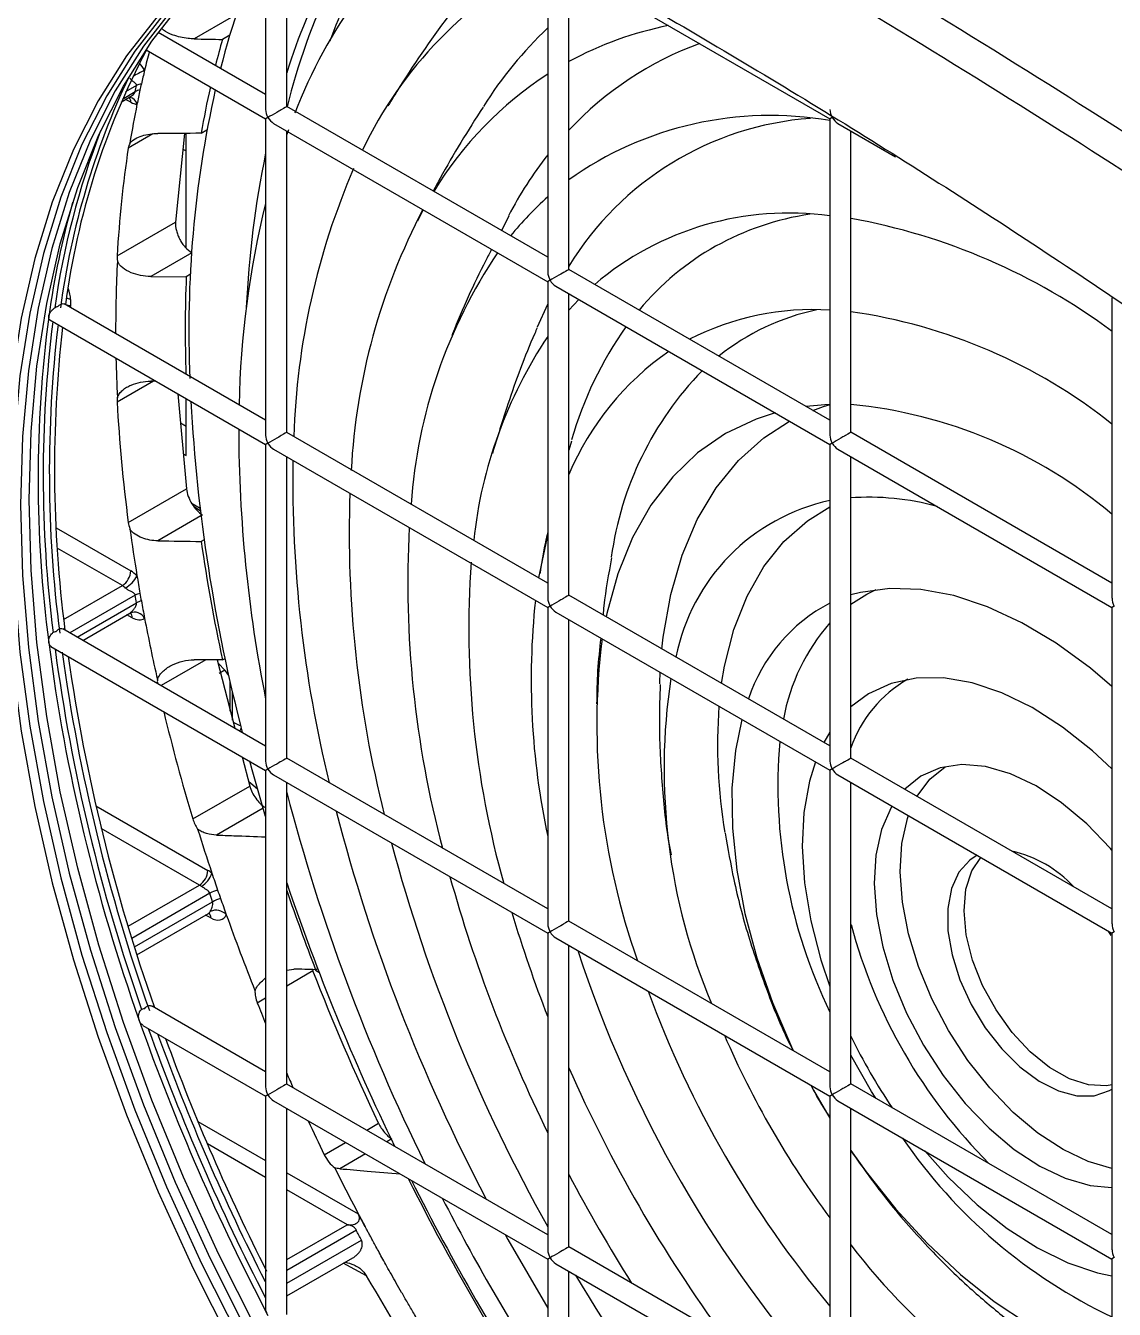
# Model space of a CAD drawing. Extents: x 14.8 to 109.8, y 1.6 to 86.6.
# Drawn here: x 70.799 to 73.528, y 66.668 to 69.885 of the extents above; entities that cross this region are included whole.
import ezdxf

# ---------------------------------------------------------------- set-up
doc = ezdxf.new("R2010")
doc.units = 0
doc.header["$MEASUREMENT"] = 0
doc.layers.add('OBJECT', color=7, linetype='CONTINUOUS')

msp = doc.modelspace()

# ---------------------------------------------------------------- linework, layer by layer
at = {"layer": 'OBJECT'}
for p, q in [((71.4537, 69.6826), (71.4537, 70.1685)), ((71.4008, 70.134), (71.4008, 69.6751)), ((72.1079, 70.0604), (72.1079, 69.2669)), ((72.1279, 70.0488), (72.815, 69.6522)), ((72.1608, 69.2744), (72.1608, 70.0298)), ((71.3143, 69.9059), (71.2215, 69.8523)), ((71.4008, 69.7131), (71.1316, 69.8685)), ((71.3109, 69.8615), (71.2925, 69.8509)), ((71.101, 69.8251), (71.4008, 69.652)), ((71.0418, 69.7014), (71.074, 69.7201)), ((71.0773, 69.7354), (71.0498, 69.7196)), ((71.0386, 69.6941), (71.0606, 69.7068)), ((71.0629, 69.6934), (71.0496, 69.7005)), ((71.0609, 69.7073), (71.0586, 69.7058)), ((72.1079, 69.3049), (71.4537, 69.6826)), ((71.2391, 69.6157), (71.2537, 69.6241)), ((71.4008, 69.652), (71.4008, 68.8586)), ((71.4208, 69.6405), (72.1079, 69.2438)), ((71.458, 69.6243), (71.4537, 69.6125)), ((71.4537, 68.866), (71.4537, 69.6215)), ((72.815, 69.6522), (72.815, 68.8587)), ((72.835, 69.6406), (72.9798, 69.557)), ((72.8679, 68.8662), (72.8679, 69.6216)), ((71.1184, 69.6145), (71.0566, 69.5788)), ((71.1974, 69.6155), (71.1747, 69.3927)), ((71.2014, 69.3286), (71.2014, 69.6155)), ((71.1934, 69.5763), (71.2014, 69.5719)), ((71.795, 69.4219), (71.7811, 69.3958)), ((72.0106, 69.4083), (71.9917, 69.372)), ((71.0286, 69.3083), (71.1747, 69.3927)), ((71.2155, 69.3162), (71.1129, 69.2569)), ((72.815, 68.8967), (72.1608, 69.2744)), ((71.1129, 69.2569), (71.2018, 69.256)), ((71.2127, 69.2623), (71.2018, 69.256)), ((72.1079, 69.2438), (72.1079, 68.4504)), ((72.1279, 69.2323), (72.815, 68.8356)), ((72.1608, 68.4578), (72.1608, 69.2133)), ((73.5221, 69.2037), (73.5221, 68.4505)), ((71.4008, 68.8966), (70.8958, 69.1881)), ((70.9117, 69.1989), (70.9117, 69.1817)), ((72.0821, 69.1303), (72.1079, 69.1875)), ((72.1854, 69.1991), (72.1608, 69.1727)), ((70.8598, 69.1478), (71.4008, 68.8355)), ((71.1199, 68.9947), (71.0286, 68.942)), ((71.1805, 68.9626), (71.2022, 68.7244)), ((71.2014, 68.808), (71.2014, 68.9506)), ((71.1871, 68.8898), (71.2014, 68.8815)), ((72.1079, 68.4884), (71.4537, 68.866)), ((73.5221, 68.4885), (72.8679, 68.8662)), ((71.4008, 68.8355), (71.4008, 68.042)), ((71.4208, 68.8239), (72.1079, 68.4273)), ((72.1677, 68.8443), (72.1608, 68.8214)), ((72.815, 68.8356), (72.815, 68.0422)), ((72.835, 68.8241), (73.5221, 68.4274)), ((71.1942, 68.8122), (71.2014, 68.808)), ((71.4537, 68.0495), (71.4537, 68.8049)), ((72.8679, 68.0496), (72.8679, 68.8051)), ((71.0566, 68.6403), (71.2022, 68.7244)), ((71.2387, 68.6567), (71.1306, 68.5943)), ((71.2364, 68.6749), (71.2163, 68.6874)), ((71.2371, 68.6691), (71.2221, 68.6784)), ((70.8755, 68.6269), (71.0629, 68.5187)), ((71.2466, 68.5969), (71.2391, 68.5926)), ((71.0417, 68.482), (70.8784, 68.5762)), ((70.8944, 68.397), (71.0417, 68.482)), ((71.074, 68.4579), (70.9101, 68.3633)), ((70.9284, 68.3527), (71.0773, 68.4387)), ((72.815, 68.0802), (72.1608, 68.4578)), ((70.9424, 68.3447), (71.0602, 68.4127)), ((71.0663, 68.4014), (71.053, 68.4085)), ((72.1079, 68.4273), (72.1079, 67.6338)), ((72.1279, 68.4157), (72.815, 68.0191)), ((73.5221, 68.4274), (73.5221, 67.634)), ((71.4008, 68.08), (70.8927, 68.3733)), ((72.1608, 67.6413), (72.1608, 68.3967)), ((70.8628, 68.3295), (71.4008, 68.0189)), ((71.2506, 68.2958), (71.1388, 68.2313)), ((71.279, 68.2958), (71.3232, 68.1248)), ((71.2984, 68.27), (71.2839, 68.2616)), ((71.2925, 68.2958), (71.2991, 68.2996)), ((71.3121, 68.1677), (71.3121, 68.2399)), ((71.318, 68.145), (71.318, 68.2142)), ((72.815, 68.1144), (72.8001, 68.0888)), ((71.3418, 68.053), (71.3608, 67.9797)), ((72.1079, 67.6718), (71.4537, 68.0495)), ((73.5221, 67.672), (72.8679, 68.0496)), ((71.4008, 68.0189), (71.4008, 67.2255)), ((72.815, 68.0191), (72.815, 67.2256)), ((71.4208, 68.0074), (72.1079, 67.6107)), ((71.4537, 67.2329), (71.4537, 67.9884)), ((72.835, 68.0075), (73.5221, 67.6109)), ((72.8679, 67.2331), (72.8679, 67.9885)), ((71.2182, 67.8974), (71.3608, 67.9797)), ((70.9754, 67.9304), (71.2561, 67.7684)), ((71.3944, 67.9243), (71.2776, 67.8568)), ((71.2349, 67.7316), (70.9889, 67.8736)), ((71.0559, 67.6283), (71.2349, 67.7316)), ((71.2609, 67.711), (71.0652, 67.598)), ((71.0719, 67.5765), (71.268, 67.6897)), ((71.0781, 67.5569), (71.2573, 67.6603)), ((71.2634, 67.6491), (71.2501, 67.6562)), ((72.815, 67.2636), (72.1608, 67.6413)), ((72.1079, 67.6107), (72.1079, 66.8173)), ((72.1279, 67.5992), (72.815, 67.2025)), ((73.5199, 67.6049), (73.5136, 67.6157)), ((73.5221, 67.6109), (73.5221, 66.8174)), ((72.1608, 66.8247), (72.1608, 67.5802)), ((71.4537, 67.5186), (71.4714, 67.5209)), ((71.5194, 67.5163), (71.4537, 67.4784)), ((71.5183, 67.5196), (71.5194, 67.5163)), ((71.5255, 67.5179), (71.5344, 67.5136)), ((71.5259, 67.5194), (71.531, 67.5224)), ((71.4008, 67.4479), (71.3799, 67.4358)), ((71.4008, 67.2635), (71.1161, 67.4278)), ((71.0933, 67.3799), (71.4008, 67.2024)), ((72.1079, 66.8553), (71.4537, 67.2329)), ((73.5221, 66.8554), (72.8679, 67.2331)), ((71.4008, 67.2024), (71.4008, 66.6744)), ((71.4208, 67.1908), (72.1079, 66.7942)), ((72.815, 67.2025), (72.815, 66.4091)), ((72.835, 67.191), (73.5221, 66.7943)), ((71.4537, 66.6556), (71.4537, 67.1718)), ((72.8679, 66.4165), (72.8679, 67.172)), ((71.2311, 67.1389), (71.4008, 67.041)), ((71.6542, 67.1172), (71.684, 67.1344)), ((71.4008, 66.9985), (71.2547, 67.0829)), ((71.5478, 67.0558), (71.6013, 67.0867)), ((71.7155, 67.0948), (71.7043, 67.0883)), ((71.6513, 67.0578), (71.5869, 67.0205)), ((71.4537, 67.0104), (71.6326, 66.9071)), ((71.606, 66.8801), (71.4537, 66.968)), ((71.6326, 66.9071), (71.6496, 66.8761)), ((71.4537, 66.7927), (71.6052, 66.8801)), ((71.6282, 66.8664), (71.4537, 66.7657)), ((71.4537, 66.7337), (71.6407, 66.8416)), ((72.815, 66.4471), (72.1608, 66.8247)), ((71.4537, 66.7017), (71.6194, 66.7973)), ((72.1079, 66.7942), (72.1079, 66.0007)), ((73.5221, 66.7943), (73.5221, 66.0009)), ((71.654, 66.7521), (71.5955, 66.7835)), ((72.1279, 66.7826), (72.815, 66.386)), ((72.1608, 66.0082), (72.1608, 66.7636))]:
    msp.add_line(p, q, dxfattribs=at)
at = {"layer": 'OBJECT', "flags": 128}
for points in [[(70.8078, 68.6972), (70.8127, 68.8679), (70.8275, 69.0322), (70.852, 69.1894), (70.8861, 69.3388), (70.9298, 69.4798), (70.9827, 69.6118), (71.0448, 69.7341), (71.1157, 69.8463), (71.1951, 69.948), (71.2827, 70.0385), (71.3781, 70.1177), (71.4495, 70.1663)], [(71.1315, 69.9112), (71.052, 69.8096), (70.9812, 69.6974), (70.9191, 69.575), (70.8661, 69.4431), (70.8225, 69.3021), (70.7883, 69.1527), (70.7638, 68.9955), (70.7491, 68.8312), (70.7442, 68.6605), (70.7491, 68.484), (70.7638, 68.3027), (70.7883, 68.1172), (70.8225, 67.9284), (70.8661, 67.737), (70.9191, 67.5439), (70.9812, 67.3499), (71.052, 67.1558), (71.1315, 66.9625), (71.2191, 66.7708), (71.3145, 66.5815)], [(71.1527, 69.9235), (71.0733, 69.8218), (71.0024, 69.7096), (70.9403, 69.5873), (70.8873, 69.4553), (70.8437, 69.3143), (70.8095, 69.1649), (70.785, 69.0077), (70.7703, 68.8434), (70.7654, 68.6727), (70.7703, 68.4963), (70.785, 68.315), (70.8095, 68.1295), (70.8437, 67.9407), (70.8873, 67.7493), (70.9403, 67.5562), (71.0024, 67.3622), (71.0733, 67.1681), (71.1527, 66.9748), (71.2403, 66.783), (71.3357, 66.5937)], [(71.1739, 69.9357), (71.0945, 69.8341), (71.0236, 69.7219), (70.9615, 69.5995), (70.9085, 69.4676), (70.8649, 69.3266), (70.8307, 69.1772), (70.8062, 69.02), (70.7915, 68.8557), (70.7866, 68.6849), (70.7915, 68.5085), (70.8062, 68.3272), (70.8307, 68.1417), (70.8649, 67.9529), (70.9085, 67.7615), (70.9615, 67.5684), (71.0236, 67.3744), (71.0945, 67.1803), (71.1739, 66.987), (71.2615, 66.7953), (71.3569, 66.606)], [(71.125, 68.9947), (71.1169, 68.9946), (71.1129, 68.9946)], [(72.6777, 68.9149), (72.6306, 68.8994), (72.5536, 68.863), (72.4836, 68.8147), (72.4211, 68.7549), (72.3666, 68.684), (72.3207, 68.6028), (72.2837, 68.5119), (72.256, 68.4122), (72.2542, 68.4039)], [(72.8157, 68.9359), (72.8023, 68.9353), (72.7559, 68.9308)], [(72.7725, 68.9213), (72.7994, 68.9309), (72.8157, 68.9359)], [(72.3942, 68.3231), (72.3975, 68.3529), (72.4163, 68.4597), (72.4447, 68.5583), (72.4827, 68.6476), (72.5298, 68.727), (72.5856, 68.7955), (72.6495, 68.8527), (72.7137, 68.8941)], [(72.8059, 64.9126), (72.6576, 65.0266), (72.5111, 65.1506), (72.3672, 65.284), (72.2265, 65.4265), (72.0895, 65.5772), (71.9568, 65.7356), (71.8291, 65.9011), (71.7069, 66.0728), (71.5907, 66.2501), (71.4809, 66.4321), (71.3781, 66.6182), (71.2827, 66.8075), (71.1951, 66.9993), (71.1157, 67.1926), (71.0448, 67.3867), (70.9827, 67.5807), (70.9298, 67.7738), (70.8861, 67.9651), (70.852, 68.154), (70.8275, 68.3395), (70.8127, 68.5208), (70.8078, 68.6972)], [(72.5436, 68.2368), (72.5509, 68.2799), (72.5743, 68.3723), (72.6073, 68.4558), (72.6493, 68.5296), (72.7, 68.5927), (72.7587, 68.6445), (72.815, 68.6795)], [(72.1079, 68.6083), (72.1058, 68.6001), (72.0851, 68.5015)], [(73.5221, 68.2295), (73.4682, 68.2749), (73.3825, 68.3375), (73.296, 68.3891), (73.2099, 68.4291), (73.1254, 68.457), (73.0434, 68.4724), (72.9652, 68.475), (72.8916, 68.4649), (72.8679, 68.4586)], [(72.8679, 68.4357), (72.9075, 68.4605), (72.931, 68.472)], [(71.3084, 68.2568), (71.2999, 68.2681), (71.281, 68.2884)], [(72.3886, 68.2361), (72.3887, 68.2389), (72.3898, 68.2645)], [(73.5221, 68.0227), (73.4732, 68.0681), (73.3982, 68.1276), (73.322, 68.1763), (73.246, 68.2135), (73.1713, 68.2384), (73.0994, 68.2506), (73.0314, 68.2501), (72.9684, 68.2366), (72.9117, 68.2106), (72.8679, 68.1779)], [(72.5946, 68.1463), (72.5785, 68.0687), (72.5696, 67.9745), (72.5706, 67.8741), (72.5814, 67.7687), (72.602, 67.6599), (72.6319, 67.5489), (72.671, 67.4373), (72.7186, 67.3264), (72.7232, 67.3166)], [(71.319, 68.1401), (71.3347, 68.1326), (71.3379, 68.1315)], [(71.3365, 68.1172), (71.3388, 68.1224), (71.3396, 68.1247)], [(71.4008, 67.903), (71.367, 68.0204), (71.3612, 68.0418)], [(72.7786, 68.0401), (72.7637, 67.9922), (72.7497, 67.9137), (72.7456, 67.8281), (72.7514, 67.7369), (72.7672, 67.6416), (72.7925, 67.5439), (72.815, 67.4769)], [(73.5221, 67.8188), (73.5185, 67.8231), (73.4587, 67.8852), (73.3959, 67.938), (73.3317, 67.9801), (73.2675, 68.0104), (73.2051, 68.0283), (73.1459, 68.0333), (73.0914, 68.0252), (73.0429, 68.0042), (73.0025, 67.9719)], [(73.0336, 67.954), (73.0655, 67.9971), (73.1036, 68.0282)], [(71.3809, 67.971), (71.3631, 67.9871), (71.3587, 67.9904)], [(72.9704, 67.9293), (72.9686, 67.9262), (72.9446, 67.871), (72.9303, 67.8067), (72.926, 67.7351), (72.9318, 67.6577), (72.9475, 67.5765), (72.9728, 67.4935), (73.0071, 67.4107), (73.0495, 67.3303), (73.0989, 67.2541), (73.1542, 67.184), (73.214, 67.1219), (73.2767, 67.0691), (73.341, 67.027), (73.4051, 66.9967), (73.4676, 66.9788), (73.5221, 66.9738)], [(73.5221, 67.0215), (73.4625, 67.0387), (73.3994, 67.0685), (73.3362, 67.1099), (73.2744, 67.1619), (73.2156, 67.223), (73.1612, 67.2919), (73.1126, 67.3669), (73.0709, 67.446), (73.0372, 67.5274), (73.0123, 67.609), (72.9968, 67.6889), (72.9912, 67.765), (72.9954, 67.8355), (73.0095, 67.8987), (73.0117, 67.9055)], [(73.1839, 67.8061), (73.1655, 67.7941), (73.1383, 67.7636), (73.1197, 67.7227), (73.1105, 67.6731), (73.111, 67.6169), (73.1213, 67.5563), (73.1409, 67.4939), (73.169, 67.4322), (73.2045, 67.3737), (73.2459, 67.3207), (73.2914, 67.2756), (73.3394, 67.2401), (73.3877, 67.2157), (73.4344, 67.2033), (73.4776, 67.2036), (73.5156, 67.2164), (73.5221, 67.2202)], [(73.5221, 67.2308), (73.5084, 67.2285), (73.4635, 67.2307), (73.4152, 67.246), (73.3657, 67.2739), (73.3172, 67.3132), (73.2718, 67.362), (73.2314, 67.4184), (73.1979, 67.4797), (73.1727, 67.5434), (73.1569, 67.6067), (73.1512, 67.6667), (73.1558, 67.721), (73.1705, 67.767), (73.193, 67.8009)], [(72.9303, 67.1971), (72.9197, 67.2142), (72.8679, 67.3051)], [(72.7673, 67.23), (72.7741, 67.2178), (72.815, 67.1475)], [(72.8679, 67.0659), (72.9058, 67.0128), (72.9804, 66.9192), (73.0595, 66.8331), (73.142, 66.7557), (73.227, 66.6879), (73.3132, 66.6307), (73.3996, 66.5848), (73.4851, 66.5508), (73.5221, 66.5398)], [(73.0526, 67.0654), (73.1117, 66.9994), (73.1842, 66.9302), (73.2591, 66.8707), (73.3353, 66.822), (73.4114, 66.7848), (73.486, 66.7599), (73.5221, 66.7522)], [(72.001, 66.8559), (72.0079, 66.8432), (72.1079, 66.6707), (72.1079, 66.6707)]]:
    msp.add_lwpolyline(points, dxfattribs=at)
at = {"layer": 'OBJECT'}
for centre, radius, start, end in [((72.9155, 69.3151), 1.5301, 141.5316, 162.8103), ((72.9817, 69.3085), 1.5723, 142.1688, 166.252), ((72.9329, 69.3548), 1.4566, 142.1682, 160.2703), ((72.6141, 69.2345), 1.2188, 127.722, 159.2718), ((73.1566, 69.3018), 1.9287, 155.5547, 165.6932), ((72.5903, 69.1208), 1.0496, 117.3599, 154.4691), ((72.8159, 69.1343), 1.0281, 133.5242, 147.7319), ((72.5836, 69.0162), 0.8865, 101.2642, 118.4838), ((73.3592, 69.262), 2.1489, 164.0949, 165.8938), ((72.7745, 68.9419), 1.8911, 152.1785, 172.5856), ((72.772, 69.0555), 0.8343, 109.828, 137.1036), ((72.8373, 68.9141), 1.9688, 154.6299, 172.2786), ((71.3234, 69.3175), 0.5091, 116.3547, 120.1597), ((72.6197, 68.9808), 0.9357, 123.1615, 148.4828), ((71.0889, 69.6935), 0.0305, 95.7081, 119.1636), ((71.0921, 69.7089), 0.0304, 95.3081, 119.1416), ((73.9768, 69.1226), 2.7685, 167.4366, 182.5221), ((73.5755, 69.2116), 2.371, 167.3221, 170.1874), ((71.0463, 69.6944), 0.0166, 356.4344, 42.4632), ((71.0565, 69.6838), 0.0223, 11.6988, 78.9848), ((72.6655, 68.7889), 0.8714, 80.1194, 125.3895), ((72.8244, 68.8782), 0.7771, 94.2906, 148.6323), ((72.8895, 68.8916), 2.0376, 159.0086, 171.9061), ((73.8202, 69.066), 2.4705, 168.331, 177.3774), ((72.9108, 68.9356), 1.0181, 142.0587, 152.2878), ((73.3065, 68.7991), 1.8358, 156.626, 178.2312), ((73.0247, 68.8526), 2.1887, 164.3565, 172.0296), ((73.6284, 68.8895), 2.2947, 166.1194, 178.8633), ((72.669, 68.8269), 0.8431, 131.7217, 140.8953), ((73.195, 68.6877), 1.582, 152.2457, 176.9884), ((72.7124, 68.6637), 0.7522, 82.1611, 130.3404), ((72.863, 68.7358), 0.6839, 98.2398, 140.2935), ((72.5943, 67.8729), 1.5535, 53.3257, 79.854), ((73.0437, 68.5991), 1.281, 145.9513, 176.1111), ((74.4893, 69.1259), 3.2901, 177.7339, 181.9876), ((70.8935, 69.1648), 0.0386, 61.8146, 77.6709), ((70.8932, 69.1469), 0.0395, 61.9361, 80.3581), ((72.7727, 68.4911), 0.6826, 86.4461, 116.9327), ((72.9062, 68.5933), 0.5931, 102.0958, 128.5239), ((73.9472, 68.7478), 3.1169, 172.4733, 187.5267), ((73.964, 68.7567), 3.1208, 172.8806, 187.2196), ((72.6787, 67.8276), 1.3539, 51.4676, 81.9647), ((73.9954, 68.7659), 3.1368, 173.2264, 187.3765), ((74.0173, 68.7739), 3.1457, 173.5111, 187.3656), ((73.0516, 68.4742), 1.1359, 146.1851, 173.8667), ((73.0795, 68.5816), 0.9502, 144.7028, 163.7819), ((72.8154, 68.4841), 0.7107, 124.661, 157.078), ((73.0914, 68.441), 0.8318, 135.8342, 172.2451), ((75.4384, 69.1754), 4.2314, 183.1388, 194.53), ((72.7546, 67.7504), 1.1909, 49.8725, 84.5393), ((74.8154, 68.8801), 3.4821, 180.092, 191.3047), ((74.6497, 68.744), 3.1808, 179.0647, 193.747), ((74.4949, 68.615), 2.8847, 178.0412, 194.1786), ((72.9196, 68.2064), 0.4997, 102.0865, 168.8775), ((72.9122, 68.0564), 0.6471, 74.606, 94.1213), ((74.3523, 68.4896), 2.5952, 176.9496, 194.8532), ((75.638, 69.2306), 4.4449, 188.2525, 192.1405), ((74.2624, 68.3715), 2.3524, 175.8755, 195.6859), ((71.0154, 68.5217), 0.0476, 303.5223, 356.4776), ((71.0074, 68.5446), 0.0806, 301.5591, 331.7756), ((71.0991, 68.4127), 0.0517, 104.8421, 119.011), ((71.1027, 68.3929), 0.0524, 104.8211, 119.0039), ((73.9395, 68.2457), 1.8732, 173.8894, 192.0946), ((73.0091, 68.0663), 0.4195, 117.5646, 161.7034), ((71.0721, 68.3871), 0.0284, 27.1453, 113.3559), ((71.0497, 68.4024), 0.0166, 356.4389, 42.417), ((73.1918, 68.0583), 0.5011, 138.7509, 169.7626), ((75.3831, 68.9223), 4.5633, 187.3376, 199.5941), ((74.0018, 68.1343), 1.7709, 173.0439, 199.5399), ((75.3993, 68.9317), 4.567, 187.6521, 199.3325), ((75.4289, 68.9442), 4.5816, 187.8958, 199.4738), ((75.4508, 68.9543), 4.591, 188.1365, 199.4674), ((73.9115, 68.0226), 1.5121, 171.3851, 202.872), ((73.1632, 67.9756), 0.3116, 119.3622, 161.3728), ((73.8418, 68.0814), 1.3084, 175.7009, 189.6092), ((73.9917, 67.9822), 1.3071, 175.1955, 205.8058), ((76.1922, 69.1986), 4.8967, 194.6052, 206.2378), ((75.973, 69.058), 4.5412, 194.5529, 207.7122), ((75.7611, 68.9232), 4.1884, 195.032, 209.2804), ((73.2028, 67.5192), 0.3054, 42.9165, 77.0889), ((71.2086, 67.7713), 0.0476, 303.5221, 356.4778), ((71.2066, 67.7813), 0.0628, 302.1315, 341.402), ((76.8436, 69.5594), 5.6897, 198.6812, 205.8704), ((75.4465, 68.7534), 3.7209, 195.6094, 206.1826), ((71.3071, 67.6279), 0.095, 106.3153, 119.0714), ((71.3152, 67.6049), 0.097, 106.4388, 119.0857), ((76.7046, 69.5152), 5.5499, 198.8951, 201.0758), ((71.2467, 67.6501), 0.0167, 356.5263, 41.5667), ((71.2763, 67.6336), 0.0349, 41.8833, 114.2613), ((75.1109, 68.5788), 3.2256, 196.5026, 201.4114), ((74.1644, 67.9816), 1.3426, 195.0693, 224.9253), ((75.0996, 68.5215), 3.0687, 198.1156, 221.8836), ((74.8631, 68.3849), 2.6672, 200.1632, 219.836), ((76.2878, 69.2237), 5.5167, 199.3914, 207.7734), ((76.3005, 69.2316), 5.5167, 199.6968, 207.3567), ((76.315, 69.2405), 5.5159, 199.9476, 206.9801), ((76.329, 69.2487), 5.5172, 200.1599, 206.7723), ((74.6326, 68.2519), 2.2668, 203.2915, 216.6928), ((74.1486, 67.9725), 1.4229, 205.836, 214.1622), ((75.4176, 68.7051), 3.5575, 203.7242, 216.2748), ((74.0893, 67.8443), 1.323, 214.3807, 244.6145), ((77.1618, 69.712), 6.048, 206.68058, 210.74722), ((77.1289, 69.693), 6.0047, 206.73838, 213.26023), ((75.7153, 68.8769), 4.0167, 207.7555, 212.2436), ((76.5745, 69.3729), 5.3167, 207.1498, 212.8491), ((74.0746, 67.7436), 1.5139, 217.1256, 248.5967), ((75.7759, 68.8916), 4.1854, 210.7138, 224.9723)]:
    msp.add_arc(centre, radius, start, end, dxfattribs=at)
for centre, major_axis, ratio, start_param, end_param in [((73.5869, 67.699), (-1.8281, 3.0561), 0.587367, 0.518885, 0.537799), ((71.0655, 69.7583), (-0.0308, 0.0515), 0.587369, 4.658256, 5.030825), ((73.5869, 67.699), (-1.8281, 3.0561), 0.587367, 0.537799, 0.551568), ((73.5869, 67.699), (-1.8281, 3.0561), 0.587367, 0.557663, 0.571612), ((73.5869, 67.699), (-1.8281, 3.0561), 0.587367, 0.551568, 0.557663), ((73.5869, 67.699), (-1.8281, 3.0561), 0.587367, 0.571612, 0.609338), ((71.0621, 69.7428), (-0.0308, 0.0515), 0.587369, 2.364692, 2.732915), ((71.4208, 69.6636), (-0.0141, 0.0245), 0.577335, 0.785358, 1.570756), ((71.4208, 69.6636), (0.02, 0.0115), 0.00007, 2.356154, 3.141552), ((71.4208, 69.6636), (0.02, 0.0115), 0.00007, 0.000041, 2.356154), ((71.4208, 69.6636), (-0.0141, 0.0245), 0.577335, 1.570756, 2.356235), ((71.4337, 69.671), (0.02, 0.0115), 0.00007, 0.000041, 1.2597), ((72.835, 69.6637), (-0.0141, 0.0245), 0.577335, 0.785358, 1.570756), ((72.835, 69.6637), (0.02, 0.0115), 0.00007, 2.356154, 3.141552), ((72.835, 69.6637), (-0.0141, 0.0245), 0.577335, 1.570756, 2.356235), ((71.0992, 69.5472), (-0.0308, 0.0515), 0.587369, 0.318177, 0.617251), ((73.6316, 67.674), (-1.8606, 3.1114), 0.587369, 0.617251, 0.714515), ((71.0717, 69.2813), (-0.0308, 0.0515), 0.587369, 0.714515, 0.966471), ((73.5869, 67.699), (-1.8281, 3.0561), 0.587367, 0.717469, 0.780982), ((72.1279, 69.2554), (-0.0141, 0.0245), 0.577335, 0.785358, 1.570756), ((72.1279, 69.2554), (0.02, 0.0115), 0.00007, 0.000041, 2.356154), ((72.1408, 69.2628), (0.02, 0.0115), 0.00007, 0.000041, 1.2597), ((72.1279, 69.2554), (0.02, 0.0115), 0.00007, 2.356154, 3.141552), ((72.1279, 69.2554), (-0.0141, 0.0245), 0.577335, 1.570756, 2.356235), ((70.8686, 69.223), (-0.0308, 0.0515), 0.587369, 3.918035, 4.4554), ((73.5869, 67.699), (-1.8281, 3.0561), 0.587367, 0.802008, 0.835103), ((71.0717, 68.921), (-0.0308, 0.0515), 0.587369, 0.586415, 0.838371), ((73.6316, 67.674), (-1.8606, 3.1114), 0.587369, 0.838371, 0.935635), ((71.4208, 68.847), (-0.0141, 0.0245), 0.577335, 0.785358, 1.570756), ((71.4208, 68.847), (0.02, 0.0115), 0.00007, 0.000041, 2.356154), ((71.4337, 68.8545), (0.02, 0.0115), 0.00007, 0.000041, 1.2597), ((72.835, 68.8472), (-0.0141, 0.0245), 0.577335, 0.785358, 1.570756), ((72.835, 68.8472), (0.02, 0.0115), 0.00007, 0.000041, 2.356154), ((72.8479, 68.8546), (0.02, 0.0115), 0.00007, 0.000041, 1.2597), ((71.4208, 68.847), (0.02, 0.0115), 0.00007, 2.356154, 3.141552), ((71.4208, 68.847), (-0.0141, 0.0245), 0.577335, 1.570756, 2.356235), ((72.835, 68.8472), (0.02, 0.0115), 0.00007, 2.356154, 3.141552), ((72.835, 68.8472), (-0.0141, 0.0245), 0.577335, 1.570756, 2.356235), ((71.0992, 68.6243), (-0.0308, 0.0515), 0.587369, 0.935635, 1.234708), ((73.5869, 67.699), (-1.8281, 3.0561), 0.587367, 0.943235, 0.980961), ((71.0621, 68.4702), (-0.0308, 0.0515), 0.587369, 5.103156, 5.471378), ((73.5869, 67.699), (-1.8281, 3.0561), 0.587367, 0.980961, 0.994909), ((71.0413, 68.4577), (-0.0158, 0.0255), 0.597161, 5.093483, 5.461706), ((73.5869, 67.699), (-1.8281, 3.0561), 0.587367, 0.994909, 1.001004), ((73.5869, 67.699), (-1.8281, 3.0561), 0.587367, 1.001004, 1.014774), ((72.1279, 68.4388), (-0.0141, 0.0245), 0.577335, 0.785358, 1.570756), ((72.1279, 68.4388), (0.02, 0.0115), 0.00007, 2.356154, 3.141552), ((72.1279, 68.4388), (0.02, 0.0115), 0.00007, 0.000041, 2.356154), ((72.1279, 68.4388), (-0.0141, 0.0245), 0.577335, 1.570756, 2.356235), ((72.1408, 68.4463), (0.02, 0.0115), 0.00007, 0.000041, 1.2597), ((73.5421, 68.439), (-0.0141, 0.0245), 0.577335, 0.785358, 1.570756), ((73.5421, 68.439), (0.02, 0.0115), 0.00007, 2.356154, 3.141552), ((71.0655, 68.4508), (-0.0308, 0.0515), 0.587369, 2.364692, 3.177815), ((73.5869, 67.699), (-1.8281, 3.0561), 0.587367, 1.014774, 1.063128), ((71.1725, 68.2177), (-0.0308, 0.0515), 0.587369, 0.680777, 0.879349), ((73.6316, 67.674), (-1.8606, 3.1114), 0.587369, 1.083152, 1.165218), ((71.4337, 68.0379), (0.02, 0.0115), 0.00007, 0.000041, 1.2597), ((72.8479, 68.0381), (0.02, 0.0115), 0.00007, 0.000041, 1.2597), ((71.4208, 68.0305), (-0.0141, 0.0245), 0.577335, 0.785358, 1.570756), ((71.4208, 68.0305), (0.02, 0.0115), 0.00007, 2.356154, 3.141552), ((71.4208, 68.0305), (0.02, 0.0115), 0.00007, 0.000041, 2.356154), ((71.4208, 68.0305), (-0.0141, 0.0245), 0.577335, 1.570756, 2.356235), ((72.835, 68.0306), (-0.0141, 0.0245), 0.577335, 0.785358, 1.570756), ((72.835, 68.0306), (0.02, 0.0115), 0.00007, 2.356154, 3.141552), ((72.835, 68.0306), (0.02, 0.0115), 0.00007, 0.000041, 2.356154), ((72.835, 68.0306), (-0.0141, 0.0245), 0.577335, 1.570756, 2.356235), ((71.2582, 67.8938), (-0.0308, 0.0515), 0.587369, 1.165218, 1.6477), ((73.5869, 67.699), (-1.8281, 3.0561), 0.587367, 1.179551, 1.213684), ((71.2554, 67.7198), (-0.0308, 0.0515), 0.587369, 5.237688, 5.471378), ((73.5869, 67.699), (-1.8281, 3.0561), 0.587367, 1.213684, 1.226704), ((71.2345, 67.7073), (-0.0158, 0.0255), 0.597161, 5.228015, 5.461706), ((73.5869, 67.699), (-1.8281, 3.0561), 0.587367, 1.226704, 1.233222), ((73.5869, 67.699), (-1.8281, 3.0561), 0.587367, 1.233222, 1.245904), ((71.2418, 67.686), (-0.0158, 0.0255), 0.597161, 3.122883, 3.499693), ((71.2626, 67.6985), (-0.0308, 0.0515), 0.587369, 2.364692, 3.509366), ((73.5869, 67.699), (-1.8281, 3.0561), 0.587367, 1.245904, 1.304556), ((72.1279, 67.6223), (-0.0141, 0.0245), 0.577335, 0.785358, 1.570756), ((72.1279, 67.6223), (0.02, 0.0115), 0.00007, 0.000041, 2.356154), ((72.1408, 67.6297), (0.02, 0.0115), 0.00007, 0.000041, 1.2597), ((73.5421, 67.6224), (-0.0141, 0.0245), 0.577335, 0.785358, 1.570756), ((72.1279, 67.6223), (0.02, 0.0115), 0.00007, 2.356154, 3.141552), ((72.1279, 67.6223), (-0.0141, 0.0245), 0.577335, 1.570756, 2.356235), ((73.5421, 67.6224), (0.02, 0.0115), 0.00007, 2.356154, 3.141552), ((71.4172, 67.4398), (-0.0308, 0.0515), 0.587369, 0.708061, 1.305315), ((73.6316, 67.674), (-1.8606, 3.1114), 0.587369, 1.305315, 1.320949), ((73.6316, 67.674), (-1.8606, 3.1114), 0.587369, 1.358938, 1.37), ((71.4208, 67.2139), (-0.0141, 0.0245), 0.577335, 0.785358, 1.570756), ((71.4208, 67.2139), (0.02, 0.0115), 0.00007, 0.000041, 2.356154), ((71.4337, 67.2214), (0.02, 0.0115), 0.00007, 0.000041, 1.2597), ((72.835, 67.2141), (-0.0141, 0.0245), 0.577335, 0.785358, 1.570756), ((72.835, 67.2141), (0.02, 0.0115), 0.00007, 0.000041, 2.356154), ((72.8479, 67.2215), (0.02, 0.0115), 0.00007, 0.000041, 1.2597), ((71.4208, 67.2139), (0.02, 0.0115), 0.00007, 2.356154, 3.141552), ((71.4208, 67.2139), (-0.0141, 0.0245), 0.577335, 1.570756, 2.356235), ((72.835, 67.2141), (0.02, 0.0115), 0.00007, 2.356154, 3.141552), ((72.835, 67.2141), (-0.0141, 0.0245), 0.577335, 1.570756, 2.356235), ((73.6316, 67.674), (-1.8606, 3.1114), 0.587369, 1.395428, 1.421602), ((71.5823, 67.066), (-0.0308, 0.0515), 0.587369, 1.421602, 2.151829), ((73.5869, 67.699), (-1.8281, 3.0561), 0.587367, 1.443257, 1.489814), ((72.1408, 66.8132), (0.02, 0.0115), 0.00007, 0.000041, 1.2597), ((72.1279, 66.8057), (-0.0141, 0.0245), 0.577335, 0.785358, 1.570756), ((72.1279, 66.8057), (0.02, 0.0115), 0.00007, 2.356154, 3.141552), ((72.1279, 66.8057), (0.02, 0.0115), 0.00007, 0.000041, 2.356154), ((72.1279, 66.8057), (-0.0141, 0.0245), 0.577335, 1.570756, 2.356235), ((73.5421, 66.8059), (-0.0141, 0.0245), 0.577335, 0.785358, 1.570756), ((73.5421, 66.8059), (0.02, 0.0115), 0.00007, 2.356154, 3.141552)]:
    msp.add_ellipse(centre, major_axis=major_axis, ratio=ratio, start_param=start_param, end_param=end_param, dxfattribs=at)
for points, knots in [([(69.8371, 71.6187), (70.1305, 71.4865), (70.7179, 71.2219), (71.6009, 70.7698), (72.4834, 70.2786), (73.3398, 69.7594), (74.1718, 69.2194), (74.7082, 68.841), (74.9767, 68.6517)], [0, 0, 0, 0, 0.171879, 0.344058, 0.51475, 0.685735, 0.842753, 1, 1, 1, 1]), ([(74.9293, 68.5831), (74.6618, 68.7718), (74.1264, 69.1495), (73.2965, 69.6881), (72.4414, 70.2066), (71.5611, 70.6966), (70.6793, 71.1482), (70.093, 71.4123), (69.7996, 71.5445)], [0, 0, 0, 0, 0.157018, 0.314265, 0.484956, 0.655942, 0.827821, 1, 1, 1, 1]), ([(69.9126, 71.0988), (69.9296, 71.0925), (70.1241, 71.0196), (70.4974, 70.87), (71.034, 70.6311), (71.5724, 70.3672), (72.1116, 70.0787), (72.6509, 69.7662), (73.1896, 69.4302), (73.7268, 69.0705), (74.262, 68.6898), (74.6161, 68.4175), (74.7931, 68.2813)], [0, 0, 0, 0, 0.010564, 0.120488, 0.230452, 0.340376, 0.4503, 0.560264, 0.670188, 0.780112, 0.890076, 1, 1, 1, 1]), ([(71.8946, 69.9565), (71.8856, 69.9448), (71.8297, 69.8726), (71.767, 69.7817), (71.7171, 69.7005), (71.7071, 69.6843)], [0, 0, 0, 0, 0.133982, 0.826709, 1, 1, 1, 1]), ([(71.2215, 69.8523), (71.2164, 69.8525), (71.1982, 69.8534), (71.1714, 69.86), (71.1489, 69.87), (71.1419, 69.8772), (71.1405, 69.8787)], [0, 0, 0, 0, 0.164061, 0.596136, 0.915265, 1, 1, 1, 1]), ([(71.0773, 69.7354), (71.0777, 69.7375), (71.0767, 69.7388), (71.0743, 69.7412), (71.0727, 69.7422), (71.0695, 69.7447), (71.0677, 69.746), (71.0642, 69.7492), (71.0623, 69.7512), (71.0609, 69.7537)], [0, 0, 0, 0, 0.25, 0.25, 0.5, 0.5, 0.75, 0.75, 1, 1, 1, 1]), ([(71.0605, 69.707), (71.0611, 69.7073), (71.0651, 69.7091), (71.0697, 69.7133), (71.0731, 69.7176), (71.0738, 69.7192), (71.074, 69.7199), (71.074, 69.7201)], [0, 0, 0, 0, 0.103896, 0.68934, 0.860809, 0.96925, 1, 1, 1, 1]), ([(71.0587, 69.7057), (71.0589, 69.7058), (71.0592, 69.7059), (71.0604, 69.7056), (71.0608, 69.7056)], [0, 0, 0, 0, 0.579131, 1, 1, 1, 1]), ([(71.9456, 69.6812), (71.9084, 69.6225), (71.8646, 69.5534), (71.8266, 69.4814), (71.8209, 69.4706)], [0, 0, 0, 0, 0.850387, 1, 1, 1, 1]), ([(71.0605, 69.5905), (71.0639, 69.5949), (71.0685, 69.5987), (71.079, 69.605), (71.0849, 69.6075), (71.0974, 69.6114), (71.1038, 69.6128), (71.117, 69.6147), (71.1238, 69.6152), (71.1306, 69.6152)], [0, 0, 0, 0, 0.25, 0.25, 0.5, 0.5, 0.75, 0.75, 1, 1, 1, 1]), ([(71.1747, 69.3927), (71.1744, 69.3863), (71.1751, 69.3792), (71.178, 69.3681), (71.1792, 69.3644), (71.1821, 69.3571), (71.1838, 69.3534), (71.1876, 69.3463), (71.1896, 69.3428), (71.1942, 69.3363), (71.1967, 69.3331), (71.2043, 69.3245), (71.2099, 69.3197), (71.2155, 69.3162)], [0, 0, 0, 0, 0.25, 0.25, 0.375, 0.375, 0.5, 0.5, 0.625, 0.625, 0.75, 0.75, 1, 1, 1, 1]), ([(71.9672, 69.325), (71.9623, 69.3156), (71.926, 69.2465), (71.8929, 69.1741), (71.8681, 69.1102), (71.8676, 69.1088)], [0, 0, 0, 0, 0.1340076, 0.9814007, 1, 1, 1, 1]), ([(71.1129, 69.2569), (71.1043, 69.257), (71.0958, 69.2578), (71.0792, 69.2609), (71.071, 69.2632), (71.0558, 69.2695), (71.0487, 69.2735), (71.0368, 69.2832), (71.0319, 69.2891), (71.0293, 69.2957)], [0, 0, 0, 0, 0.25, 0.25, 0.5, 0.5, 0.75, 0.75, 1, 1, 1, 1]), ([(70.8572, 69.1561), (70.8572, 69.1561), (70.8574, 69.1578), (70.8585, 69.1615), (70.8615, 69.1675), (70.8657, 69.173), (70.8699, 69.177), (70.8741, 69.1798), (70.8774, 69.1813), (70.8791, 69.1812), (70.8796, 69.1811)], [0, 0, 0, 0, 0.000428, 0.168091, 0.335932, 0.502693, 0.667554, 0.76907, 0.931716, 1, 1, 1, 1]), ([(70.8798, 69.1813), (70.881, 69.1825), (70.8832, 69.1847), (70.8871, 69.1873), (70.891, 69.1888), (70.8942, 69.1891), (70.8953, 69.1882), (70.8956, 69.1879)], [0, 0, 0, 0, 0.2114531, 0.3766956, 0.6414424, 0.90614, 1, 1, 1, 1]), ([(70.8599, 69.148), (70.8596, 69.1481), (70.8582, 69.1486), (70.857, 69.1513), (70.8571, 69.1545), (70.8572, 69.1561)], [0, 0, 0, 0, 0.1424, 0.569492, 1, 1, 1, 1]), ([(72.0815, 69.128), (72.0794, 69.1234), (72.0514, 69.0608), (72.0129, 68.9558), (71.9817, 68.8541), (71.9691, 68.8129)], [0, 0, 0, 0, 0.045696, 0.612652, 1, 1, 1, 1]), ([(71.0293, 68.9539), (71.0306, 68.9573), (71.0325, 68.9606), (71.037, 68.9667), (71.0397, 68.9695), (71.0457, 68.9747), (71.049, 68.977), (71.0559, 68.9812), (71.0596, 68.9831), (71.071, 68.988), (71.0791, 68.9904), (71.0957, 68.9936), (71.1043, 68.9945), (71.1129, 68.9946)], [0, 0, 0, 0, 0.125, 0.125, 0.25, 0.25, 0.375, 0.375, 0.5, 0.5, 0.75, 0.75, 1, 1, 1, 1]), ([(71.2022, 68.7244), (71.2029, 68.7183), (71.2046, 68.7119), (71.2093, 68.6992), (71.2124, 68.6928), (71.2197, 68.681), (71.2239, 68.6755), (71.2329, 68.6661), (71.2378, 68.6621), (71.2427, 68.659)], [0, 0, 0, 0, 0.25, 0.25, 0.5, 0.5, 0.75, 0.75, 1, 1, 1, 1]), ([(71.1306, 68.5943), (71.1238, 68.5944), (71.1171, 68.595), (71.1039, 68.5974), (71.0973, 68.5992), (71.0849, 68.6039), (71.079, 68.607), (71.0685, 68.6145), (71.0639, 68.619), (71.0605, 68.6243)], [0, 0, 0, 0, 0.25, 0.25, 0.5, 0.5, 0.75, 0.75, 1, 1, 1, 1]), ([(72.1079, 68.6154), (72.1059, 68.6072), (72.0976, 68.5734), (72.0924, 68.5391), (72.0885, 68.5132)], [0, 0, 0, 0, 0.243708, 1, 1, 1, 1]), ([(72.2679, 68.5513), (72.2604, 68.5114), (72.2515, 68.464), (72.2471, 68.416), (72.2464, 68.4084)], [0, 0, 0, 0, 0.841107, 1, 1, 1, 1]), ([(71.074, 68.4579), (71.0736, 68.4605), (71.0718, 68.4622), (71.0679, 68.4649), (71.0657, 68.466), (71.0612, 68.4684), (71.0588, 68.4696), (71.054, 68.4724), (71.0515, 68.474), (71.0495, 68.476)], [0, 0, 0, 0, 0.25, 0.25, 0.5, 0.5, 0.75, 0.75, 1, 1, 1, 1]), ([(71.0609, 68.4131), (71.0623, 68.4141), (71.0642, 68.4158), (71.0677, 68.4195), (71.0695, 68.4216), (71.0727, 68.426), (71.0742, 68.4283), (71.0767, 68.4333), (71.0777, 68.4361), (71.0773, 68.4387)], [0, 0, 0, 0, 0.25, 0.25, 0.5, 0.5, 0.75, 0.75, 1, 1, 1, 1]), ([(71.0596, 68.4123), (71.0607, 68.4128), (71.0628, 68.4138), (71.0631, 68.4138), (71.0633, 68.4137)], [0, 0, 0, 0, 0.494834, 1, 1, 1, 1]), ([(70.8572, 68.3395), (70.8572, 68.3395), (70.8569, 68.3415), (70.857, 68.3459), (70.8588, 68.3525), (70.862, 68.3586), (70.8657, 68.3629), (70.8697, 68.3657), (70.8731, 68.3672), (70.8752, 68.3669), (70.8758, 68.3668)], [0, 0, 0, 0, 0.000428, 0.1683, 0.336058, 0.50257, 0.667312, 0.769023, 0.931918, 1, 1, 1, 1]), ([(70.876, 68.3669), (70.877, 68.3682), (70.8789, 68.3706), (70.8827, 68.3732), (70.8869, 68.3747), (70.8906, 68.3747), (70.8922, 68.3734), (70.8926, 68.3731)], [0, 0, 0, 0, 0.2112, 0.376739, 0.641863, 0.906943, 1, 1, 1, 1]), ([(70.863, 68.3297), (70.8625, 68.3299), (70.8607, 68.3306), (70.8584, 68.334), (70.8576, 68.3377), (70.8572, 68.3395)], [0, 0, 0, 0, 0.141623, 0.568931, 1, 1, 1, 1]), ([(72.2408, 68.3505), (72.2378, 68.3233), (72.2316, 68.2685), (72.2308, 68.2134), (72.2304, 68.1858)], [0, 0, 0, 0, 0.497889, 1, 1, 1, 1]), ([(71.1296, 68.2463), (71.131, 68.2504), (71.1331, 68.2544), (71.1382, 68.2617), (71.1411, 68.265), (71.151, 68.2744), (71.1587, 68.2794), (71.1753, 68.2875), (71.1842, 68.2906), (71.2024, 68.2947), (71.2119, 68.2958), (71.2215, 68.2958)], [0, 0, 0, 0, 0.125, 0.125, 0.25, 0.25, 0.5, 0.5, 0.75, 0.75, 1, 1, 1, 1]), ([(72.3898, 68.2338), (72.3887, 68.2038), (72.3858, 68.1228), (72.3931, 67.9915), (72.4033, 67.879), (72.4147, 67.8183), (72.4168, 67.8072)], [0, 0, 0, 0, 0.209815, 0.567492, 0.920799, 1, 1, 1, 1]), ([(71.3608, 67.9797), (71.3639, 67.9691), (71.3692, 67.9583), (71.3826, 67.9396), (71.3906, 67.9318), (71.3988, 67.9268)], [0, 0, 0, 0, 0.5, 0.5, 1, 1, 1, 1]), ([(71.2776, 67.8568), (71.2691, 67.8571), (71.2609, 67.8584), (71.2488, 67.862), (71.2448, 67.8635), (71.2373, 67.8671), (71.2337, 67.8692), (71.2304, 67.8718)], [0, 0, 0, 0, 0.5, 0.5, 0.75, 0.75, 1, 1, 1, 1]), ([(71.2776, 67.8568), (71.292, 67.8563), (71.333, 67.8548), (71.3741, 67.8532), (71.4008, 67.8522)], [0, 0, 0, 0, 0.3504313, 1, 1, 1, 1]), ([(72.5529, 67.8614), (72.5595, 67.8227), (72.5742, 67.7362), (72.6091, 67.6042), (72.6566, 67.4664), (72.6949, 67.3704), (72.7201, 67.322), (72.7228, 67.3168)], [0, 0, 0, 0, 0.2059159, 0.4604206, 0.7145846, 0.9695764, 1, 1, 1, 1]), ([(71.2609, 67.711), (71.2602, 67.7132), (71.2589, 67.715), (71.2556, 67.7181), (71.2537, 67.7194), (71.2498, 67.7219), (71.2478, 67.723), (71.2437, 67.7255), (71.2417, 67.7267), (71.24, 67.7281)], [0, 0, 0, 0, 0.25, 0.25, 0.5, 0.5, 0.75, 0.75, 1, 1, 1, 1]), ([(71.2574, 67.66), (71.2585, 67.6606), (71.2604, 67.6616), (71.2604, 67.6615), (71.2604, 67.6614)], [0, 0, 0, 0, 0.579057, 1, 1, 1, 1]), ([(71.2619, 67.6654), (71.2626, 67.6668), (71.2635, 67.6686), (71.2653, 67.6724), (71.2662, 67.6744), (71.2676, 67.6786), (71.2682, 67.6808), (71.2688, 67.6853), (71.2687, 67.6876), (71.268, 67.6897)], [0, 0, 0, 0, 0.25, 0.25, 0.5, 0.5, 0.75, 0.75, 1, 1, 1, 1]), ([(71.3741, 67.4671), (71.3762, 67.4711), (71.3825, 67.4835), (71.3934, 67.4926), (71.4008, 67.4988)], [0, 0, 0, 0, 0.318846, 1, 1, 1, 1]), ([(71.084, 67.392), (71.0835, 67.3941), (71.0821, 67.3988), (71.0823, 67.4066), (71.0846, 67.414), (71.088, 67.4185), (71.0917, 67.4211), (71.095, 67.4224), (71.0974, 67.422), (71.0983, 67.4218)], [0, 0, 0, 0, 0.154201, 0.350722, 0.534902, 0.698635, 0.776841, 0.921973, 1, 1, 1, 1]), ([(71.0984, 67.422), (71.0994, 67.4236), (71.101, 67.4261), (71.1046, 67.4286), (71.1086, 67.4299), (71.1129, 67.4296), (71.1152, 67.4282), (71.116, 67.4276)], [0, 0, 0, 0, 0.24255, 0.37322, 0.615718, 0.857833, 1, 1, 1, 1]), ([(71.0933, 67.38), (71.0931, 67.3801), (71.0911, 67.3809), (71.0879, 67.3844), (71.0853, 67.3887), (71.0842, 67.3915), (71.084, 67.392)], [0, 0, 0, 0, 0.053269, 0.455011, 0.900536, 1, 1, 1, 1]), ([(72.7679, 67.2297), (72.7727, 67.2201), (72.7867, 67.1922), (72.8038, 67.1661), (72.815, 67.1491)], [0, 0, 0, 0, 0.34486, 1, 1, 1, 1]), ([(71.684, 67.1344), (71.6878, 67.1263), (71.6929, 67.1184), (71.7013, 67.1084), (71.7043, 67.1053), (71.7105, 67.0998), (71.7136, 67.0975), (71.7168, 67.0955)], [0, 0, 0, 0, 0.5, 0.5, 0.75, 0.75, 1, 1, 1, 1]), ([(72.8685, 67.0643), (72.8966, 67.0248), (72.9559, 66.9412), (73.0565, 66.8273), (73.1561, 66.7276), (73.2232, 66.6722), (73.2522, 66.6482)], [0, 0, 0, 0, 0.255655, 0.540469, 0.801012, 1, 1, 1, 1]), ([(71.5869, 67.0205), (71.6096, 67.0187), (71.6601, 67.0145), (71.7105, 67.0101), (71.7381, 67.0077)], [0, 0, 0, 0, 0.4511149, 1, 1, 1, 1]), ([(71.606, 66.8801), (71.6101, 66.8797), (71.6142, 66.8797), (71.6224, 66.8809), (71.6265, 66.8822), (71.6315, 66.8859), (71.633, 66.8874), (71.6351, 66.891), (71.6357, 66.8931), (71.6361, 66.8993), (71.6347, 66.9035), (71.6326, 66.9071)], [0, 0, 0, 0, 0.25, 0.25, 0.5, 0.5, 0.625, 0.625, 0.75, 0.75, 1, 1, 1, 1]), ([(71.6282, 66.8664), (71.6277, 66.8672), (71.6269, 66.8688), (71.6252, 66.871), (71.6232, 66.873), (71.6209, 66.8748), (71.6183, 66.8764), (71.6154, 66.8778), (71.6122, 66.8789), (71.6088, 66.8797), (71.6064, 66.88), (71.6052, 66.8801)], [0, 0, 0, 0, 0.095894, 0.193926, 0.29492, 0.39963, 0.508735, 0.622834, 0.742451, 0.868042, 1, 1, 1, 1]), ([(71.8264, 66.568), (71.8199, 66.5786), (71.8073, 66.5992), (71.7892, 66.6294), (71.7723, 66.6579), (71.7565, 66.6848), (71.742, 66.71), (71.7285, 66.7335), (71.7162, 66.7553), (71.7049, 66.7753), (71.6948, 66.7936), (71.6857, 66.8102), (71.6776, 66.8249), (71.6706, 66.8379), (71.6646, 66.849), (71.6595, 66.8584), (71.6555, 66.8659), (71.6524, 66.8716), (71.6507, 66.8748), (71.6501, 66.8761)], [0, 0, 0, 0, 0.104792, 0.203901, 0.297317, 0.385028, 0.46702, 0.54328, 0.613795, 0.67855, 0.737532, 0.790728, 0.838126, 0.879706, 0.915445, 0.945344, 0.969403, 0.987621, 1, 1, 1, 1]), ([(71.6263, 66.802), (71.6275, 66.803), (71.6297, 66.8048), (71.6327, 66.8078), (71.6352, 66.8108), (71.6373, 66.8138), (71.639, 66.8166), (71.64, 66.8186), (71.6413, 66.8215), (71.6426, 66.8254), (71.6433, 66.8313), (71.6427, 66.8368), (71.6414, 66.84), (71.6407, 66.8416)], [0, 0, 0, 0, 0.099286, 0.192065, 0.278388, 0.358318, 0.431934, 0.499339, 0.502774, 0.641885, 0.769454, 0.887844, 1, 1, 1, 1]), ([(71.6194, 66.7973), (71.6195, 66.7974), (71.6221, 66.7984), (71.6242, 66.8002), (71.6263, 66.802)], [0, 0, 0, 0, 0.029579, 1, 1, 1, 1]), ([(71.6008, 66.7866), (71.6079, 66.7846), (71.6239, 66.7802), (71.6426, 66.7678), (71.651, 66.7562), (71.654, 66.7521)], [0, 0, 0, 0, 0.339282, 0.766131, 1, 1, 1, 1]), ([(72.1079, 66.0597), (72.0897, 66.0827), (71.9958, 66.2012), (71.8414, 66.4323), (71.7164, 66.6455), (71.654, 66.7521)], [0, 0, 0, 0, 0.107639, 0.554178, 1, 1, 1, 1]), ([(71.4066, 66.653), (71.4045, 66.6577), (71.4013, 66.6647), (71.4011, 66.672), (71.401, 66.6744)], [0, 0, 0, 0, 0.673716, 1, 1, 1, 1])]:
    msp.add_open_spline(points, degree=3, knots=knots, dxfattribs=at)
for points in [[(71.2215, 69.8523), (71.2452, 69.8518), (71.2688, 69.8513), (71.2925, 69.8509)], [(71.074, 69.7201), (71.0751, 69.7252), (71.0762, 69.7303), (71.0773, 69.7354)], [(71.2391, 69.6157), (71.203, 69.6155), (71.1668, 69.6154), (71.1306, 69.6152)], [(71.1306, 68.5943), (71.1668, 68.5938), (71.203, 68.5932), (71.2391, 68.5926)], [(71.0773, 68.4387), (71.0762, 68.4451), (71.0751, 68.4515), (71.074, 68.4579)], [(71.2925, 68.2958), (71.2688, 68.2958), (71.2452, 68.2958), (71.2215, 68.2958)], [(71.268, 67.6897), (71.2656, 67.6968), (71.2633, 67.7039), (71.2609, 67.711)], [(71.5259, 67.5194), (71.5077, 67.5199), (71.4896, 67.5204), (71.4714, 67.5209)], [(71.684, 67.1344), (71.6242, 67.261), (71.5694, 67.3883), (71.5194, 67.5163)], [(71.5869, 67.0205), (71.5825, 67.0209), (71.5782, 67.0216), (71.5739, 67.0227)], [(71.6407, 66.8416), (71.6365, 66.8499), (71.6323, 66.8582), (71.6282, 66.8664)]]:
    msp.add_open_spline(points, degree=3, dxfattribs=at)

doc.saveas('drawing.dxf')
